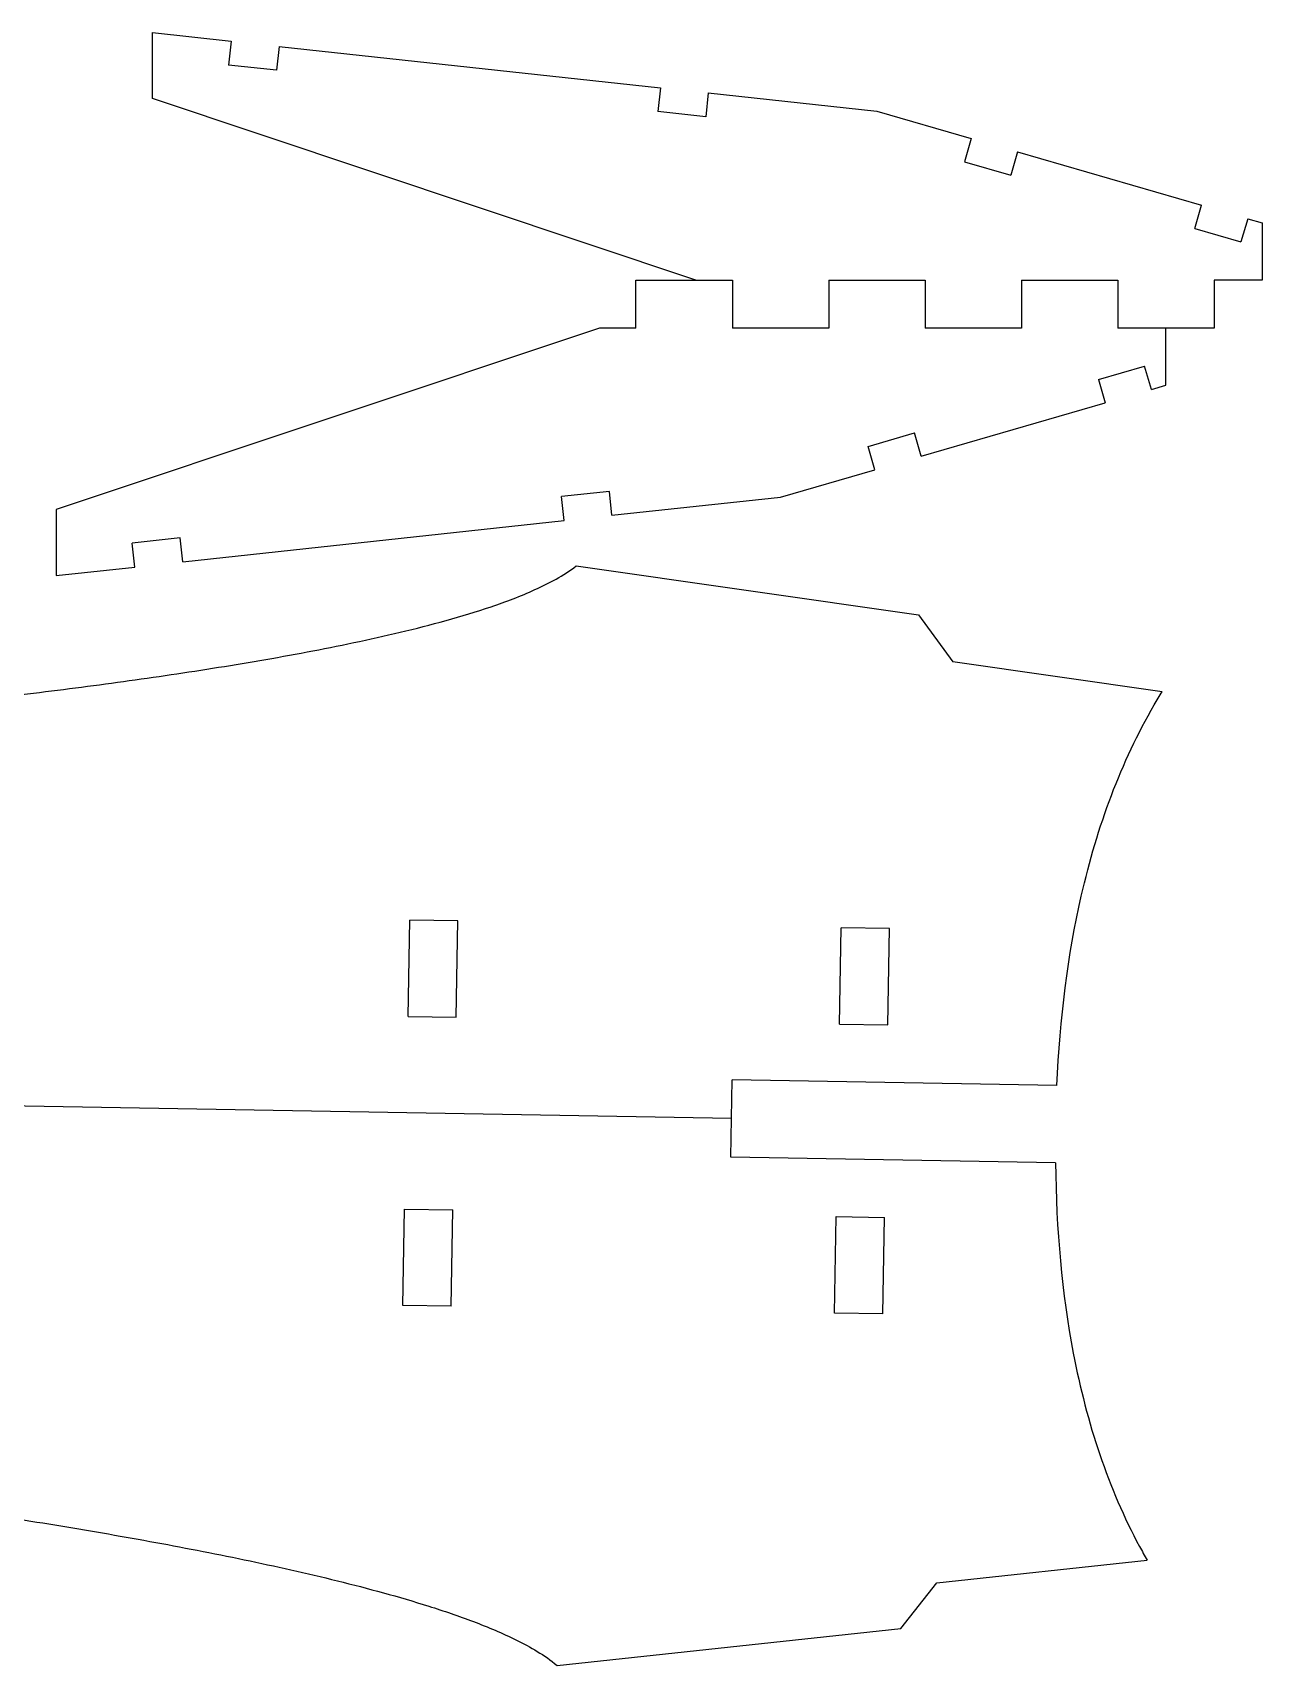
# Model space of a CAD drawing. Header units: inches. Extents: x -2.8 to 8.9, y -1.6 to 9.8.
# Drawn here: x 0.911 to 3.782, y -1.439 to 2.374 of the extents above; entities that cross this region are included whole.
import ezdxf

# ---------------------------------------------------------------- set-up
doc = ezdxf.new("R2010")
doc.units = ezdxf.units.IN
doc.header["$MEASUREMENT"] = 0
doc.layers.add('Capa 1', color=7, linetype='Continuous')

# ---------------------------------------------------------------- blocks, each defined once
blk = doc.blocks.new('block 299')
at = {"layer": 'Capa 1', "color": 7, "lineweight": 25, "true_color": 0xffffff}
blk.add_lwpolyline([(213.51, -143.87), (293.78, -135.25)], dxfattribs=at)
blk = doc.blocks.new('block 300')
at = {"layer": 'Capa 1', "color": 7, "lineweight": 25, "true_color": 0xffffff}
blk.add_lwpolyline([(302.17, -124.56), (351.29, -119.28)], dxfattribs=at)
blk = doc.blocks.new('block 316')
at = {"layer": 'Capa 1', "color": 7, "lineweight": 25, "true_color": 0xffffff}
blk.add_lwpolyline([(289.57, -61.78), (278.32, -61.58)], dxfattribs=at)
blk = doc.blocks.new('block 317')
at = {"layer": 'Capa 1', "color": 7, "lineweight": 25, "true_color": 0xffffff}
blk.add_lwpolyline([(188.78, -60.01), (177.54, -59.82)], dxfattribs=at)
blk = doc.blocks.new('block 320')
at = {"layer": 'Capa 1', "color": 7, "lineweight": 25, "true_color": 0xffffff}
blk.add_lwpolyline([(177.93, -37.32), (189.18, -37.52)], dxfattribs=at)
blk = doc.blocks.new('block 321')
at = {"layer": 'Capa 1', "color": 7, "lineweight": 25, "true_color": 0xffffff}
blk.add_lwpolyline([(278.71, -39.08), (289.96, -39.28)], dxfattribs=at)
blk = doc.blocks.new('block 322')
at = {"layer": 'Capa 1', "color": 7, "lineweight": 25, "true_color": 0xffffff}
blk.add_lwpolyline([(329.91, -26.48), (254.11, -25.15)], dxfattribs=at)
blk = doc.blocks.new('block 323')
at = {"layer": 'Capa 1', "color": 7, "lineweight": 25, "true_color": 0xffffff}
blk.add_lwpolyline([(254.27, -16.15), (-249.56, -7.34)], dxfattribs=at)
blk = doc.blocks.new('block 324')
at = {"layer": 'Capa 1', "color": 7, "lineweight": 25, "true_color": 0xffffff}
blk.add_lwpolyline([(330.23, -8.48), (254.43, -7.15)], dxfattribs=at)
blk = doc.blocks.new('block 327')
at = {"layer": 'Capa 1', "color": 7, "lineweight": 25, "true_color": 0xffffff}
blk.add_lwpolyline([(178.72, 7.67), (189.96, 7.48)], dxfattribs=at)
blk = doc.blocks.new('block 328')
at = {"layer": 'Capa 1', "color": 7, "lineweight": 25, "true_color": 0xffffff}
blk.add_lwpolyline([(279.5, 5.91), (290.75, 5.71)], dxfattribs=at)
blk = doc.blocks.new('block 330')
at = {"layer": 'Capa 1', "color": 7, "lineweight": 25, "true_color": 0xffffff}
blk.add_lwpolyline([(291.14, 28.21), (279.89, 28.41)], dxfattribs=at)
blk = doc.blocks.new('block 331')
at = {"layer": 'Capa 1', "color": 7, "lineweight": 25, "true_color": 0xffffff}
blk.add_lwpolyline([(190.36, 29.97), (179.11, 30.17)], dxfattribs=at)
blk = doc.blocks.new('block 339')
at = {"layer": 'Capa 1', "color": 7, "lineweight": 25, "true_color": 0xffffff}
blk.add_lwpolyline([(223.4, 168.41), (96.59, 126.04)], dxfattribs=at)
blk = doc.blocks.new('block 340')
at = {"layer": 'Capa 1', "color": 7, "lineweight": 25, "true_color": 0xffffff}
blk.add_lwpolyline([(226.33, 124.71), (265.7, 128.97)], dxfattribs=at)
blk = doc.blocks.new('block 341')
at = {"layer": 'Capa 1', "color": 7, "lineweight": 25, "true_color": 0xffffff}
blk.add_lwpolyline([(225.73, 130.3), (214.54, 129.08)], dxfattribs=at)
blk = doc.blocks.new('block 346')
at = {"layer": 'Capa 1', "color": 7, "lineweight": 25, "true_color": 0xffffff}
blk.add_lwpolyline([(354.84, 83.52), (305.94, 90.51)], dxfattribs=at)
blk = doc.blocks.new('block 347')
at = {"layer": 'Capa 1', "color": 7, "lineweight": 25, "true_color": 0xffffff}
blk.add_lwpolyline([(218, 112.91), (297.92, 101.48)], dxfattribs=at)
blk = doc.blocks.new('block 350')
at = {"layer": 'Capa 1', "color": 7, "lineweight": 25, "true_color": 0xffffff}
blk.add_lwpolyline([(96.59, 126.04), (96.59, 110.65)], dxfattribs=at)
blk = doc.blocks.new('block 351')
at = {"layer": 'Capa 1', "color": 7, "lineweight": 25, "true_color": 0xffffff}
blk.add_lwpolyline([(286.15, 140.8), (296.95, 143.94)], dxfattribs=at)
blk = doc.blocks.new('block 352')
at = {"layer": 'Capa 1', "color": 7, "lineweight": 25, "true_color": 0xffffff}
blk.add_lwpolyline([(265.7, 128.97), (287.73, 135.36)], dxfattribs=at)
blk = doc.blocks.new('block 354')
at = {"layer": 'Capa 1', "color": 7, "lineweight": 25, "true_color": 0xffffff}
blk.add_lwpolyline([(366.95, 168.41), (344.45, 168.41)], dxfattribs=at)
blk = doc.blocks.new('block 355')
at = {"layer": 'Capa 1', "color": 7, "lineweight": 25, "true_color": 0xffffff}
blk.add_lwpolyline([(321.95, 168.41), (299.45, 168.41)], dxfattribs=at)
blk = doc.blocks.new('block 356')
at = {"layer": 'Capa 1', "color": 7, "lineweight": 25, "true_color": 0xffffff}
blk.add_lwpolyline([(276.95, 168.41), (254.45, 168.41)], dxfattribs=at)
blk = doc.blocks.new('block 357')
at = {"layer": 'Capa 1', "color": 7, "lineweight": 25, "true_color": 0xffffff}
blk.add_lwpolyline([(231.95, 168.41), (223.4, 168.41)], dxfattribs=at)
blk = doc.blocks.new('block 358')
at = {"layer": 'Capa 1', "color": 7, "lineweight": 25, "true_color": 0xffffff}
blk.add_lwpolyline([(119.09, 222.04), (119.09, 237.43)], dxfattribs=at)
blk = doc.blocks.new('block 361')
at = {"layer": 'Capa 1', "color": 7, "lineweight": 25, "true_color": 0xffffff}
blk.add_lwpolyline([(378.2, 179.66), (366.95, 179.66)], dxfattribs=at)
blk = doc.blocks.new('block 362')
at = {"layer": 'Capa 1', "color": 7, "lineweight": 25, "true_color": 0xffffff}
blk.add_lwpolyline([(231.95, 179.66), (254.45, 179.66)], dxfattribs=at)
blk = doc.blocks.new('block 363')
at = {"layer": 'Capa 1', "color": 7, "lineweight": 25, "true_color": 0xffffff}
blk.add_lwpolyline([(276.95, 179.66), (299.45, 179.66)], dxfattribs=at)
blk = doc.blocks.new('block 364')
at = {"layer": 'Capa 1', "color": 7, "lineweight": 25, "true_color": 0xffffff}
blk.add_lwpolyline([(321.95, 179.66), (344.45, 179.66)], dxfattribs=at)
blk = doc.blocks.new('block 377')
at = {"layer": 'Capa 1', "color": 7, "lineweight": 25, "true_color": 0xffffff}
blk.add_lwpolyline([(177.54, -59.82), (177.93, -37.32)], dxfattribs=at)
blk = doc.blocks.new('block 378')
at = {"layer": 'Capa 1', "color": 7, "lineweight": 25, "true_color": 0xffffff}
blk.add_lwpolyline([(178.72, 7.67), (179.11, 30.17)], dxfattribs=at)
blk = doc.blocks.new('block 379')
at = {"layer": 'Capa 1', "color": 7, "lineweight": 25, "true_color": 0xffffff}
blk.add_lwpolyline([(188.78, -60.01), (189.18, -37.52)], dxfattribs=at)
blk = doc.blocks.new('block 380')
at = {"layer": 'Capa 1', "color": 7, "lineweight": 25, "true_color": 0xffffff}
blk.add_lwpolyline([(189.96, 7.48), (190.36, 29.97)], dxfattribs=at)
blk = doc.blocks.new('block 387')
at = {"layer": 'Capa 1', "color": 7, "lineweight": 25, "true_color": 0xffffff}
blk.add_lwpolyline([(248.23, 217.78), (237.04, 218.99)], dxfattribs=at)
blk = doc.blocks.new('block 388')
at = {"layer": 'Capa 1', "color": 7, "lineweight": 25, "true_color": 0xffffff}
blk.add_lwpolyline([(248.83, 223.37), (288.2, 219.1)], dxfattribs=at)
blk = doc.blocks.new('block 390')
at = {"layer": 'Capa 1', "color": 7, "lineweight": 25, "true_color": 0xffffff}
blk.add_lwpolyline([(245.9, 179.66), (119.09, 222.04)], dxfattribs=at)
blk = doc.blocks.new('block 391')
at = {"layer": 'Capa 1', "color": 7, "lineweight": 25, "true_color": 0xffffff}
blk.add_lwpolyline([(215.15, 123.49), (214.54, 129.08)], dxfattribs=at)
blk = doc.blocks.new('block 395')
at = {"layer": 'Capa 1', "color": 7, "lineweight": 25, "true_color": 0xffffff}
blk.add_lwpolyline([(308.65, 207.28), (319.45, 204.14)], dxfattribs=at)
blk = doc.blocks.new('block 396')
at = {"layer": 'Capa 1', "color": 7, "lineweight": 25, "true_color": 0xffffff}
blk.add_lwpolyline([(226.33, 124.71), (225.73, 130.3)], dxfattribs=at)
blk = doc.blocks.new('block 397')
at = {"layer": 'Capa 1', "color": 7, "lineweight": 25, "true_color": 0xffffff}
blk.add_lwpolyline([(231.95, 168.41), (231.95, 179.66)], dxfattribs=at)
blk = doc.blocks.new('block 398')
at = {"layer": 'Capa 1', "color": 7, "lineweight": 25, "true_color": 0xffffff}
blk.add_lwpolyline([(237.65, 224.58), (237.04, 218.99)], dxfattribs=at)
blk = doc.blocks.new('block 399')
at = {"layer": 'Capa 1', "color": 7, "lineweight": 25, "true_color": 0xffffff}
blk.add_lwpolyline([(248.83, 223.37), (248.23, 217.78)], dxfattribs=at)
blk = doc.blocks.new('block 408')
at = {"layer": 'Capa 1', "color": 7, "lineweight": 25, "true_color": 0xffffff}
blk.add_lwpolyline([(288.2, 219.1), (310.23, 212.71)], dxfattribs=at)
blk = doc.blocks.new('block 409')
at = {"layer": 'Capa 1', "color": 7, "lineweight": 25, "true_color": 0xffffff}
blk.add_lwpolyline([(297.92, 101.48), (305.94, 90.51)], dxfattribs=at)
blk = doc.blocks.new('block 410')
at = {"layer": 'Capa 1', "color": 7, "lineweight": 25, "true_color": 0xffffff}
blk.add_lwpolyline([(254.45, 179.66), (254.45, 168.41)], dxfattribs=at)
blk = doc.blocks.new('block 411')
at = {"layer": 'Capa 1', "color": 7, "lineweight": 25, "true_color": 0xffffff}
blk.add_lwpolyline([(254.11, -25.15), (254.43, -7.15)], dxfattribs=at)
blk = doc.blocks.new('block 412')
at = {"layer": 'Capa 1', "color": 7, "lineweight": 25, "true_color": 0xffffff}
blk.add_lwpolyline([(310.23, 212.71), (308.65, 207.28)], dxfattribs=at)
blk = doc.blocks.new('block 414')
at = {"layer": 'Capa 1', "color": 7, "lineweight": 25, "true_color": 0xffffff}
blk.add_lwpolyline([(276.95, 179.66), (276.95, 168.41)], dxfattribs=at)
blk = doc.blocks.new('block 415')
at = {"layer": 'Capa 1', "color": 7, "lineweight": 25, "true_color": 0xffffff}
blk.add_lwpolyline([(299.45, 179.66), (299.45, 168.41)], dxfattribs=at)
blk = doc.blocks.new('block 416')
at = {"layer": 'Capa 1', "color": 7, "lineweight": 25, "true_color": 0xffffff}
blk.add_lwpolyline([(278.32, -61.58), (278.71, -39.08)], dxfattribs=at)
blk = doc.blocks.new('block 417')
at = {"layer": 'Capa 1', "color": 7, "lineweight": 25, "true_color": 0xffffff}
blk.add_lwpolyline([(279.5, 5.91), (279.89, 28.41)], dxfattribs=at)
blk = doc.blocks.new('block 418')
at = {"layer": 'Capa 1', "color": 7, "lineweight": 25, "true_color": 0xffffff}
blk.add_lwpolyline([(289.57, -61.78), (289.96, -39.28)], dxfattribs=at)
blk = doc.blocks.new('block 419')
at = {"layer": 'Capa 1', "color": 7, "lineweight": 25, "true_color": 0xffffff}
blk.add_lwpolyline([(290.75, 5.71), (291.14, 28.21)], dxfattribs=at)
blk = doc.blocks.new('block 420')
at = {"layer": 'Capa 1', "color": 7, "lineweight": 25, "true_color": 0xffffff}
blk.add_lwpolyline([(321.03, 209.58), (319.45, 204.14)], dxfattribs=at)
blk = doc.blocks.new('block 421')
at = {"layer": 'Capa 1', "color": 7, "lineweight": 25, "true_color": 0xffffff}
blk.add_lwpolyline([(287.73, 135.36), (286.15, 140.8)], dxfattribs=at)
blk = doc.blocks.new('block 422')
at = {"layer": 'Capa 1', "color": 7, "lineweight": 25, "true_color": 0xffffff}
blk.add_lwpolyline([(298.53, 138.5), (296.95, 143.94)], dxfattribs=at)
blk = doc.blocks.new('block 423')
at = {"layer": 'Capa 1', "color": 7, "lineweight": 25, "true_color": 0xffffff}
blk.add_lwpolyline([(321.95, 179.66), (321.95, 168.41)], dxfattribs=at)
blk = doc.blocks.new('block 426')
at = {"layer": 'Capa 1', "color": 7, "lineweight": 25, "true_color": 0xffffff}
blk.add_lwpolyline([(344.45, 179.66), (344.45, 168.41)], dxfattribs=at)
blk = doc.blocks.new('block 427')
at = {"layer": 'Capa 1', "color": 7, "lineweight": 25, "true_color": 0xffffff}
blk.add_lwpolyline([(355.7, 155.09), (355.7, 168.41)], dxfattribs=at)
blk = doc.blocks.new('block 428')
at = {"layer": 'Capa 1', "color": 7, "lineweight": 25, "true_color": 0xffffff}
blk.add_lwpolyline([(366.95, 179.66), (366.95, 168.41)], dxfattribs=at)
blk = doc.blocks.new('block 429')
at = {"layer": 'Capa 1', "color": 7, "lineweight": 25, "true_color": 0xffffff}
blk.add_lwpolyline([(378.2, 192.98), (378.2, 179.66)], dxfattribs=at)
blk = doc.blocks.new('block 430')
at = {"layer": 'Capa 1', "color": 7, "lineweight": 25, "true_color": 0xffffff}
blk.add_lwpolyline([(293.78, -135.25), (302.17, -124.56)], dxfattribs=at)
blk = doc.blocks.new('block 572')
at = {"layer": 'Capa 1', "color": 7, "lineweight": 25, "true_color": 0xffffff}
blk.add_open_spline([(-139.37, 64.46), (-124.04, 65.31), (-108.73, 66.22), (-93.45, 67.18), (-78.16, 68.15), (-62.9, 69.17), (-47.66, 70.27), (-32.42, 71.37), (-17.21, 72.54), (-2.04, 73.8), (13.14, 75.06), (28.27, 76.42), (43.36, 77.91), (50.91, 78.66), (58.44, 79.44), (65.96, 80.25), (73.47, 81.07), (80.98, 81.93), (88.46, 82.84), (95.94, 83.74), (103.41, 84.7), (110.85, 85.72), (118.29, 86.74), (125.71, 87.82), (133.1, 88.99), (140.48, 90.16), (147.83, 91.42), (155.14, 92.8), (158.79, 93.49), (162.43, 94.21), (166.06, 94.97), (169.68, 95.73), (173.3, 96.54), (176.89, 97.39), (180.48, 98.25), (184.05, 99.16), (187.59, 100.14), (191.13, 101.13), (194.65, 102.19), (198.12, 103.37), (201.59, 104.54), (205.01, 105.83), (208.36, 107.35), (210.03, 108.11), (211.68, 108.92), (213.29, 109.83), (214.91, 110.73), (216.49, 111.73), (218.01, 112.91)], degree=3, knots=[0, 0, 0, 0, 1, 1, 1, 2, 2, 2, 3, 3, 3, 4, 4, 4, 5, 5, 5, 6, 6, 6, 7, 7, 7, 8, 8, 8, 9, 9, 9, 10, 10, 10, 11, 11, 11, 12, 12, 12, 13, 13, 13, 14, 14, 14, 15, 15, 15, 16, 16, 16, 16], dxfattribs=at)
blk = doc.blocks.new('block 573')
at = {"layer": 'Capa 1', "color": 7, "lineweight": 25, "true_color": 0xffffff}
blk.add_open_spline([(330.23, -8.48), (330.94, 7.21), (332.78, 22.01), (335.93, 35.8), (339.67, 52.19), (345.23, 67.15), (352.97, 80.42), (353.58, 81.46), (354.2, 82.5), (354.84, 83.52)], degree=3, knots=[0, 0, 0, 0, 1, 1, 1, 2, 2, 2, 3, 3, 3, 3], dxfattribs=at)
blk = doc.blocks.new('block 574')
at = {"layer": 'Capa 1', "color": 7, "lineweight": 25, "true_color": 0xffffff}
blk.add_open_spline([(-141.95, -82.94), (-126.66, -84.33), (-111.39, -85.78), (-96.15, -87.28), (-80.91, -88.77), (-65.69, -90.33), (-50.5, -91.96), (-35.31, -93.59), (-20.15, -95.29), (-5.03, -97.08), (10.09, -98.88), (25.17, -100.77), (40.2, -102.78), (47.71, -103.79), (55.21, -104.83), (62.7, -105.91), (70.18, -106.99), (77.65, -108.11), (85.1, -109.28), (92.55, -110.45), (99.97, -111.67), (107.37, -112.95), (114.77, -114.23), (122.15, -115.57), (129.49, -116.99), (136.83, -118.42), (144.13, -119.93), (151.39, -121.57), (155.01, -122.38), (158.63, -123.23), (162.22, -124.12), (165.82, -125.01), (169.4, -125.94), (172.96, -126.92), (176.52, -127.9), (180.06, -128.94), (183.56, -130.05), (187.07, -131.15), (190.54, -132.34), (193.97, -133.63), (197.4, -134.93), (200.78, -136.34), (204.06, -137.97), (205.71, -138.79), (207.33, -139.66), (208.91, -140.62), (210.5, -141.58), (212.04, -142.63), (213.51, -143.87)], degree=3, knots=[0, 0, 0, 0, 1, 1, 1, 2, 2, 2, 3, 3, 3, 4, 4, 4, 5, 5, 5, 6, 6, 6, 7, 7, 7, 8, 8, 8, 9, 9, 9, 10, 10, 10, 11, 11, 11, 12, 12, 12, 13, 13, 13, 14, 14, 14, 15, 15, 15, 16, 16, 16, 16], dxfattribs=at)
blk = doc.blocks.new('block 575')
at = {"layer": 'Capa 1', "color": 7, "lineweight": 25, "true_color": 0xffffff}
blk.add_open_spline([(329.91, -26.48), (330.07, -42.18), (331.4, -57.04), (334.06, -70.93), (337.22, -87.44), (342.26, -102.59), (349.53, -116.12), (350.11, -117.18), (350.69, -118.24), (351.29, -119.28)], degree=3, knots=[0, 0, 0, 0, 1, 1, 1, 2, 2, 2, 3, 3, 3, 3], dxfattribs=at)
blk = doc.blocks.new('block 2')
at = {"layer": 'Capa 1'}
for name in ['block 358', 'block 390', 'block 398', 'block 399', 'block 388', 'block 387', 'block 408', 'block 412', 'block 395', 'block 420', 'block 429', 'block 362', 'block 397', 'block 410', 'block 363', 'block 414', 'block 415', 'block 364', 'block 423', 'block 426', 'block 361', 'block 428', 'block 339', 'block 357', 'block 356', 'block 355', 'block 354', 'block 427', 'block 351', 'block 422', 'block 421', 'block 352', 'block 341', 'block 396', 'block 350', 'block 391', 'block 340', 'block 572', 'block 347', 'block 409', 'block 346', 'block 573', 'block 378', 'block 331', 'block 380', 'block 417', 'block 330', 'block 419', 'block 327', 'block 328', 'block 323', 'block 411', 'block 324', 'block 322', 'block 575', 'block 377', 'block 320', 'block 379', 'block 416', 'block 321', 'block 418', 'block 317', 'block 316', 'block 574', 'block 300', 'block 430', 'block 299']:
    blk.add_blockref(name, (0, 0), dxfattribs=at)
blk = doc.blocks.new('block 991')
at = {"layer": 'Capa 1', "color": 7, "lineweight": 25, "true_color": 0xffffff}
blk.add_lwpolyline([(96.59, 110.65), (114.93, 112.63)], dxfattribs=at)
blk = doc.blocks.new('block 992')
at = {"layer": 'Capa 1', "color": 7, "lineweight": 25, "true_color": 0xffffff}
blk.add_lwpolyline([(126.12, 113.85), (215.15, 123.49)], dxfattribs=at)
blk = doc.blocks.new('block 993')
at = {"layer": 'Capa 1', "color": 7, "lineweight": 25, "true_color": 0xffffff}
blk.add_lwpolyline([(125.51, 119.44), (114.33, 118.23)], dxfattribs=at)
blk = doc.blocks.new('block 1004')
at = {"layer": 'Capa 1', "color": 7, "lineweight": 25, "true_color": 0xffffff}
blk.add_lwpolyline([(339.91, 156.4), (350.71, 159.54)], dxfattribs=at)
blk = doc.blocks.new('block 1005')
at = {"layer": 'Capa 1', "color": 7, "lineweight": 25, "true_color": 0xffffff}
blk.add_lwpolyline([(298.53, 138.5), (341.49, 150.97)], dxfattribs=at)
blk = doc.blocks.new('block 1006')
at = {"layer": 'Capa 1', "color": 7, "lineweight": 25, "true_color": 0xffffff}
blk.add_lwpolyline([(352.29, 154.1), (355.7, 155.09)], dxfattribs=at)
blk = doc.blocks.new('block 1008')
at = {"layer": 'Capa 1', "color": 7, "lineweight": 25, "true_color": 0xffffff}
blk.add_lwpolyline([(114.93, 112.63), (114.33, 118.23)], dxfattribs=at)
blk = doc.blocks.new('block 1009')
at = {"layer": 'Capa 1', "color": 7, "lineweight": 25, "true_color": 0xffffff}
blk.add_lwpolyline([(126.12, 113.85), (125.51, 119.44)], dxfattribs=at)
blk = doc.blocks.new('block 1010')
at = {"layer": 'Capa 1', "color": 7, "lineweight": 25, "true_color": 0xffffff}
blk.add_lwpolyline([(137.43, 235.44), (136.83, 229.85)], dxfattribs=at)
blk = doc.blocks.new('block 1011')
at = {"layer": 'Capa 1', "color": 7, "lineweight": 25, "true_color": 0xffffff}
blk.add_lwpolyline([(148.62, 234.23), (148.01, 228.64)], dxfattribs=at)
blk = doc.blocks.new('block 1023')
at = {"layer": 'Capa 1', "color": 7, "lineweight": 25, "true_color": 0xffffff}
blk.add_lwpolyline([(148.01, 228.64), (136.83, 229.85)], dxfattribs=at)
blk = doc.blocks.new('block 1024')
at = {"layer": 'Capa 1', "color": 7, "lineweight": 25, "true_color": 0xffffff}
blk.add_lwpolyline([(119.09, 237.43), (137.43, 235.44)], dxfattribs=at)
blk = doc.blocks.new('block 1025')
at = {"layer": 'Capa 1', "color": 7, "lineweight": 25, "true_color": 0xffffff}
blk.add_lwpolyline([(148.62, 234.23), (237.65, 224.58)], dxfattribs=at)
blk = doc.blocks.new('block 1030')
at = {"layer": 'Capa 1', "color": 7, "lineweight": 25, "true_color": 0xffffff}
blk.add_lwpolyline([(362.41, 191.67), (373.21, 188.54)], dxfattribs=at)
blk = doc.blocks.new('block 1035')
at = {"layer": 'Capa 1', "color": 7, "lineweight": 25, "true_color": 0xffffff}
blk.add_lwpolyline([(321.03, 209.58), (363.99, 197.11)], dxfattribs=at)
blk = doc.blocks.new('block 1036')
at = {"layer": 'Capa 1', "color": 7, "lineweight": 25, "true_color": 0xffffff}
blk.add_lwpolyline([(374.79, 193.97), (378.2, 192.98)], dxfattribs=at)
blk = doc.blocks.new('block 1038')
at = {"layer": 'Capa 1', "color": 7, "lineweight": 25, "true_color": 0xffffff}
blk.add_lwpolyline([(362.41, 191.67), (363.99, 197.11)], dxfattribs=at)
blk = doc.blocks.new('block 1040')
at = {"layer": 'Capa 1', "color": 7, "lineweight": 25, "true_color": 0xffffff}
blk.add_lwpolyline([(374.79, 193.97), (373.21, 188.54)], dxfattribs=at)
blk = doc.blocks.new('block 1041')
at = {"layer": 'Capa 1', "color": 7, "lineweight": 25, "true_color": 0xffffff}
blk.add_lwpolyline([(339.91, 156.4), (341.49, 150.97)], dxfattribs=at)
blk = doc.blocks.new('block 1042')
at = {"layer": 'Capa 1', "color": 7, "lineweight": 25, "true_color": 0xffffff}
blk.add_lwpolyline([(352.29, 154.1), (350.71, 159.54)], dxfattribs=at)
blk = doc.blocks.new('block 577')
at = {"layer": 'Capa 1'}
for name in ['block 1024', 'block 1010', 'block 1011', 'block 1025', 'block 1023', 'block 1035', 'block 1038', 'block 1030', 'block 1040', 'block 1036', 'block 1004', 'block 1041', 'block 1042', 'block 1006', 'block 1005', 'block 992', 'block 993', 'block 1008', 'block 1009', 'block 991']:
    blk.add_blockref(name, (0, 0), dxfattribs=at)

msp = doc.modelspace()

# ---------------------------------------------------------------- block references
at = {"layer": 'Capa 1', "xscale": 0.01, "yscale": 0.01, "zscale": 0.01}
for name in ['block 2', 'block 577']:
    msp.add_blockref(name, (0, 0), dxfattribs=at)

doc.saveas('drawing.dxf')
